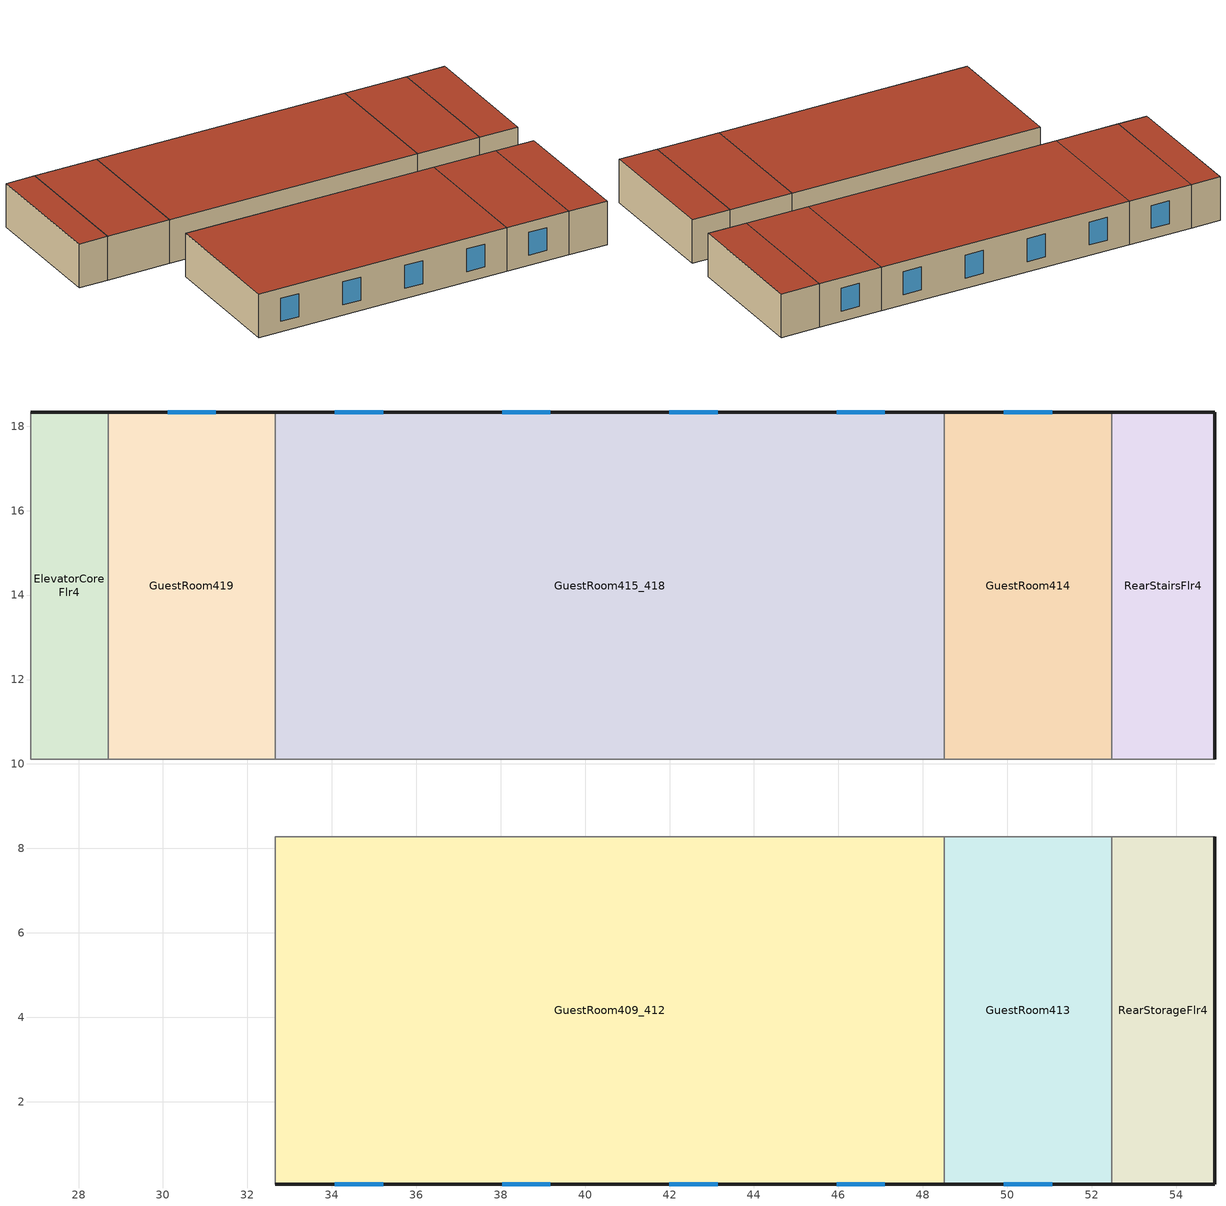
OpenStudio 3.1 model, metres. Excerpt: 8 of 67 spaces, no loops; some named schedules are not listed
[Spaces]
RearStairsFlr4
 floor to RearStairsFlr3 (TypicalFloorInterior): 54.91,18.34 54.91,10.11 52.47,10.11 52.47,18.34 z8.84
 wall outside (MetalFrameWallU055): 54.91,10.11 54.91,18.34 52.47,18.34 z8.84:11.58
 wall to CorridorFlr4: 52.47,10.11 54.91,10.11 z8.84:11.58
 wall to GuestRoom414: 52.47,18.34 52.47,10.11 z8.84:11.58
 roof outside (FlatNonresWoodFramingAndOtherRoofU034): 54.91,10.11 54.91,18.34 52.47,18.34 52.47,10.11 z11.58
GuestRoom409_412
 floor to GuestRoom309_312 (TypicalFloorInterior): 48.51,8.28 48.51,0.05 32.66,0.05 32.66,8.28 z8.84
 wall outside (MetalFrameWallU069): 32.66,0.05 48.51,0.05 z8.84:11.58
 wall to CorridorFlr4: 48.51,8.28 32.66,8.28 z8.84:11.58
 wall to GuestRoom406_408: 32.66,8.28 32.66,0.05 z8.84:11.58
 wall to GuestRoom413 (MetalFrameWallInterior): 48.51,0.05 48.51,8.28 z8.84:11.58
 window (Base_AllCZ_FixedWinU36_Res): 34.07,0.05 35.21,0.05 / 38.04,0.05 39.18,0.05 / 42,0.05 43.14,0.05 / 45.96,0.05 47.1,0.05 z9.49:10.93
 roof outside (FlatResWoodFramingAndOtherRoofU028Refl08): 48.51,0.05 48.51,8.28 32.66,8.28 32.66,0.05 z11.58
GuestRoom413
 floor to GuestRoom313 (TypicalFloorInterior): 52.47,8.28 52.47,0.05 48.51,0.05 48.51,8.28 z8.84
 wall outside (MetalFrameWallU069): 48.51,0.05 52.47,0.05 z8.84:11.58
 wall to CorridorFlr4: 52.47,8.28 48.51,8.28 z8.84:11.58
 wall to RearStorageFlr4 (MetalFrameWallInterior): 52.47,0.05 52.47,8.28 z8.84:11.58
 window (Base_AllCZ_FixedWinU36_Res): 49.92,0.05 51.06,0.05 z9.49:10.93
 roof outside (FlatResWoodFramingAndOtherRoofU028Refl08): 52.47,0.05 52.47,8.28 48.51,8.28 48.51,0.05 z11.58
RearStorageFlr4
 floor to RearStorageFlr3 (TypicalFloorInterior): 54.91,8.28 54.91,0.05 52.47,0.05 52.47,8.28 z8.84
 wall outside (MetalFrameWallU055): 52.47,0.05 54.91,0.05 54.91,8.28 z8.84:11.58
 wall to CorridorFlr4: 54.91,8.28 52.47,8.28 z8.84:11.58
 roof outside (FlatNonresWoodFramingAndOtherRoofU034): 54.91,0.05 54.91,8.28 52.47,8.28 52.47,0.05 z11.58
GuestRoom414
 floor to GuestRoom314 (TypicalFloorInterior): 52.47,18.34 52.47,10.11 48.51,10.11 48.51,18.34 z8.84
 wall outside (MetalFrameWallU069): 52.47,18.34 48.51,18.34 z8.84:11.58
 wall to CorridorFlr4: 48.51,10.11 52.47,10.11 z8.84:11.58
 wall to GuestRoom415_418 (MetalFrameWallInterior): 48.51,18.34 48.51,10.11 z8.84:11.58
 window (Base_AllCZ_FixedWinU36_Res): 51.06,18.34 49.92,18.34 z9.49:10.93
 roof outside (FlatResWoodFramingAndOtherRoofU028Refl08): 52.47,10.11 52.47,18.34 48.51,18.34 48.51,10.11 z11.58
GuestRoom415_418
 floor to GuestRoom315_318 (TypicalFloorInterior): 48.51,18.34 48.51,10.11 32.66,10.11 32.66,18.34 z8.84
 wall outside (MetalFrameWallU069): 48.51,18.34 32.66,18.34 z8.84:11.58
 wall to CorridorFlr4: 32.66,10.11 48.51,10.11 z8.84:11.58
 wall to GuestRoom419 (MetalFrameWallInterior): 32.66,18.34 32.66,10.11 z8.84:11.58
 window (Base_AllCZ_FixedWinU36_Res): 47.1,18.34 45.96,18.34 / 43.14,18.34 42,18.34 / 39.18,18.34 38.04,18.34 / 35.21,18.34 34.07,18.34 z9.49:10.93
 roof outside (FlatResWoodFramingAndOtherRoofU028Refl08): 48.51,10.11 48.51,18.34 32.66,18.34 32.66,10.11 z11.58
GuestRoom419
 floor to GuestRoom319 (TypicalFloorInterior): 32.66,18.34 32.66,10.11 28.7,10.11 28.7,18.34 z8.84
 wall outside (MetalFrameWallU069): 32.66,18.34 28.7,18.34 z8.84:11.58
 wall to CorridorFlr4: 28.7,10.11 32.66,10.11 z8.84:11.58
 wall to ElevatorCoreFlr4: 28.7,18.34 28.7,10.11 z8.84:11.58
 window (Base_AllCZ_FixedWinU36_Res): 31.25,18.34 30.11,18.34 z9.49:10.93
 roof outside (FlatResWoodFramingAndOtherRoofU028Refl08): 32.66,10.11 32.66,18.34 28.7,18.34 28.7,10.11 z11.58
ElevatorCoreFlr4
 floor to ElevatorCoreFlr3 (TypicalPlenumFloorInterior): 28.7,18.34 28.7,10.11 26.87,10.11 26.87,18.34 z8.84
 wall outside (MetalFrameWallU055): 28.7,18.34 26.87,18.34 z8.84:11.58
 wall to CorridorFlr4: 26.87,18.34 26.87,10.11 28.7,10.11 z8.84:11.58
 roof outside (FlatNonresWoodFramingAndOtherRoofU034): 28.7,10.11 28.7,18.34 26.87,18.34 26.87,10.11 z11.58
[Site]
SACRAMENTO EXECUTIVE: Latitude {deg}=38.58; Longitude {deg}=-121.49; Time Zone {hr}=-8; Elevation {m}=4.572
[SizingPeriod:DesignDay] Barometric Pressure {Pa}=101284; Wind Speed {m/s}=2.3; Sky Clearness=0; Rain Indicator=0; Snow Indicator=0; Day of Month=21; Daylight Saving Time Indicator=0; Humidity Indicating Type=Wetbulb; Dry-Bulb Temperature Range Modifier Type=DefaultMultipliers
Name | Maximum Dry-Bulb Temperature {C} | Daily Dry-Bulb Temperature Range {deltaC} | Humidity Indicating Conditions at Maximum Dry-Bulb | Wind Direction {deg} | Month | Day Type | Solar Model Indicator | ASHRAE Taub | ASHRAE Taud
SACRAMENTO EXECUTIVE Ann Htg 99.6% Condns DB | -0.3 | 0 | -0.3 | 330 | 12 | WinterDesignDay | ASHRAEClearSky
SACRAMENTO EXECUTIVE  June .4% Condns DB=>MCWB | 39.4 | 16.5 | 21.6 | 220 | 6 | SummerDesignDay | ASHRAETau | 0.362 | 2.413
SACRAMENTO EXECUTIVE  July .4% Condns DB=>MCWB | 40.1 | 17.7 | 22 | 220 | 7 | SummerDesignDay | ASHRAETau | 0.363 | 2.407
SACRAMENTO EXECUTIVE  August .4% Condns DB=>MCWB | 40.1 | 17.5 | 21.2 | 220 | 8 | SummerDesignDay | ASHRAETau | 0.347 | 2.442
[Site:WaterMainsTemperature]
Calculation Method=Schedule; Temperature Schedule=WaterMainCZ12
[Building]
Hotel Small: North Axis {deg}=0
[Material]
Name | Roughness | Thickness {m} | Conductivity {W/m-K} | Density {kg/m3} | Specific Heat {J/kg-K} | Thermal Absorptance | Solar Absorptance | Visible Absorptance
Stucco - 7/8 in.; Stucco - 7/8 in. 1 | MediumRough | 0.022352 | 0.700948 | 1855.1 | 837.36 | 0.9 | 0.7 | 0.8
Air - Metal Wall Framing - 16 or 24 in. OC; Air - Metal Wall Framing - 16 or 24 in. OC 1; Air - Metal Wall Framing - 16 or 24 in. OC 2 | Smooth | 0.1397 | 1.22017 | 1.28148 | 1004.832
Gypsum Board - 1/2 in.; Gypsum Board - 1/2 in. 1 | Smooth | 0.0127 | 0.158656 | 640.739 | 1130.436 | 0.9 | 0.7 | 0.8
Compliance Insulation R10.06 | Smooth | 0.0407817 | 0.0230188 | 16.0185 | 1130.436
Gypsum Board - 5/8 in. | MediumRough | 0.016002 | 0.158656 | 640.739 | 1130.436 | 0.9 | 0.7 | 0.8
Compliance Insulation R28.63 | Smooth | 0.116061 | 0.0230188 | 16.0185 | 1130.436 | 0.9 | 0.7 | 0.8
Metal Standing Seam - 1/16 in. | MediumRough | 0.0015875 | 2.21534 | 7820.53 | 502.416 | 0.75 | 0.37 | 0.75
Compliance Insulation R34.93 | Smooth | 0.141601 | 0.0230188 | 16.0185 | 1130.436 | 0.9 | 0.7 | 0.8
Concrete - 140 lb/ft3 - 4 in. | Smooth | 0.1016 | 1.9514 | 2239.06 | 921.096
Metal Deck - 1/16 in. | MediumRough | 0.0015875 | 45.3452 | 7820.53 | 502.416 | 0.9 | 0.7 | 0.8
Acoustic Tile - 3/4 in. | MediumRough | 0.01905 | 0.0576335 | 288.332 | 795.492 | 0.9 | 0.7 | 0.8
Compliance Insulation R2.00 | Smooth | 0.00810768 | 0.0230188 | 16.0185 | 1130.436
Compliance Insulation R0.20 | Smooth | 0.000810768 | 0.0230188 | 16.0185 | 1130.436
Compliance Insulation R0.10 | Smooth | 0.000405384 | 0.0230188 | 16.0185 | 1130.436
Compliance Insulation R14.60 | Smooth | 0.0591861 | 0.0230188 | 16.0185 | 1130.436
Compliance Insulation R1.41 | Smooth | 0.00571591 | 0.0230188 | 16.0185 | 1130.436
Compliance Insulation R0.02 | Smooth | 8.10768e-05 | 0.0230188 | 16.0185 | 1130.436
Metal Standing Seam - 1/16 in. 1 | MediumRough | 0.0015875 | 2.21534 | 7820.53 | 502.416 | 0.85 | 0.92 | 0.85
Carpet - 3/4 in. 2 | Smooth | 0.01905 | 0.0455183 | 288.332 | 1381.644 | 0.9 | 0.7 | 0.8
[Construction]
MetalFrameWallU055: Stucco - 7/8 in., Compliance Insulation R14.60, Compliance Insulation R1.41, Compliance Insulation R0.02, Compliance Insulation R0.02, Air - Metal Wall Framing - 16 or 24 in. OC, Gypsum Board - 1/2 in.
MetalFrameWallU069: Stucco - 7/8 in. 1, Compliance Insulation R10.06, Compliance Insulation R2.00, Compliance Insulation R0.20, Compliance Insulation R0.10, Air - Metal Wall Framing - 16 or 24 in. OC 1, Gypsum Board - 1/2 in. 1
MetalFrameWallInterior: Gypsum Board - 5/8 in., Air - Metal Wall Framing - 16 or 24 in. OC 2, Gypsum Board - 5/8 in.
FlatNonresWoodFramingAndOtherRoofU034: Metal Standing Seam - 1/16 in., Compliance Insulation R28.63
FlatResWoodFramingAndOtherRoofU028Refl08: Metal Standing Seam - 1/16 in. 1, Compliance Insulation R34.93
TypicalFloorInterior: Metal Deck - 1/16 in., Concrete - 140 lb/ft3 - 4 in., Carpet - 3/4 in. 2
TypicalPlenumFloorInterior: Acoustic Tile - 3/4 in.
Base_AllCZ_FixedWinU36_Res: Base_AllCZ_FixedWinU36_Res Material
[WindowMaterial:SimpleGlazingSystem]
Base_AllCZ_FixedWinU36_Res Material: U-Factor {W/m2-K}=2.04417; Solar Heat Gain Coefficient=0.25; Visible Transmittance=0.42
[Space] Building Story=Building Story 4
Name | Thermal Zone | Design Specification Outdoor Air Object
ElevatorCoreFlr4 | CorridorFlr4 Thermal Zone | CorridorFlr4 Thermal Zone Design Specification Outdoor Air
GuestRoom409_412 | GuestRoom409_412 Thermal Zone | GuestRoom409_412 Thermal Zone Design Specification Outdoor Air
GuestRoom413 | GuestRoom413 Thermal Zone | GuestRoom413 Thermal Zone Design Specification Outdoor Air
GuestRoom414 | GuestRoom414 Thermal Zone | GuestRoom414 Thermal Zone Design Specification Outdoor Air
GuestRoom415_418 | GuestRoom415_418 Thermal Zone | GuestRoom415_418 Thermal Zone Design Specification Outdoor Air
GuestRoom419 | GuestRoom419 Thermal Zone | GuestRoom419 Thermal Zone Design Specification Outdoor Air
RearStairsFlr4 | RearStairsFlr4 Thermal Zone | RearStairsFlr4 Thermal Zone Design Specification Outdoor Air
RearStorageFlr4 | RearStorageFlr4 Thermal Zone | RearStorageFlr4 Thermal Zone Design Specification Outdoor Air
[ThermalZone] Multiplier=1; Use Ideal Air Loads=No
Name | Thermostat
CorridorFlr4 Thermal Zone | CorridorFlr4 Thermal Zone Thermostat
RearStairsFlr4 Thermal Zone | RearStairsFlr4 Thermal Zone Thermostat
RearStorageFlr4 Thermal Zone | RearStorageFlr4 Thermal Zone Thermostat
GuestRoom409_412 Thermal Zone | GuestRoom409_412 Thermal Zone Thermostat
GuestRoom413 Thermal Zone | GuestRoom413 Thermal Zone Thermostat
GuestRoom414 Thermal Zone | GuestRoom414 Thermal Zone Thermostat
GuestRoom415_418 Thermal Zone | GuestRoom415_418 Thermal Zone Thermostat
GuestRoom419 Thermal Zone | GuestRoom419 Thermal Zone Thermostat
[BuildingStory]
Building Story 4
[People:Definition] Number of People Calculation Method=People/Area; Fraction Radiant=0.3
Name | People per Space Floor Area {person/m2} | Sensible Heat Fraction
GuestRoom409_412 People Definition; GuestRoom413 People Definition; GuestRoom414 People Definition; GuestRoom415_418 People Definition; GuestRoom419 People Definition | 0.0269098 | 0.6125
RearStairsFlr4 People Definition; RearStorageFlr4 People Definition | 0.0538196 | 0.5
[People] Multiplier=1
Name | People Definition | Space or SpaceType | Number of People Schedule | Activity Level Schedule
GuestRoom409_412 People | GuestRoom409_412 People Definition | GuestRoom409_412 | ResidentialLivingOccupancy | GuestRoom409_412 People Activity Level
GuestRoom413 People | GuestRoom413 People Definition | GuestRoom413 | ResidentialLivingOccupancy | GuestRoom413 People Activity Level
GuestRoom414 People | GuestRoom414 People Definition | GuestRoom414 | ResidentialLivingOccupancy | GuestRoom414 People Activity Level
GuestRoom415_418 People | GuestRoom415_418 People Definition | GuestRoom415_418 | ResidentialLivingOccupancy | GuestRoom415_418 People Activity Level
GuestRoom419 People | GuestRoom419 People Definition | GuestRoom419 | ResidentialLivingOccupancy | GuestRoom419 People Activity Level
RearStairsFlr4 People | RearStairsFlr4 People Definition | RearStairsFlr4 | ResidentialCommonOccupancy | RearStairsFlr4 People Activity Level
RearStorageFlr4 People | RearStorageFlr4 People Definition | RearStorageFlr4 | ResidentialCommonOccupancy | RearStorageFlr4 People Activity Level
[SpaceInfiltration:DesignFlowRate] Temperature Term Coefficient=0; Velocity Squared Term Coefficient=0
Name | Space or SpaceType | Schedule | Design Flow Rate Calculation Method | Flow per Exterior Surface Area {m3/s-m2} | Constant Term Coefficient | Velocity Term Coefficient | Design Flow Rate {m3/s}
ElevatorCoreFlr4 Space Infiltration Design Flow Rate 1 | ElevatorCoreFlr4 | On | Flow/ExteriorWallArea | 0.00119482 | 0 | 0.224052
GuestRoom409_412 Space Infiltration Design Flow Rate 1 | GuestRoom409_412 | ResidentialLivingInfiltration | Flow/ExteriorWallArea | 0.00119482 | 0 | 0.224052
GuestRoom409_412 Space Infiltration Design Flow Rate 2 | GuestRoom409_412 | ResidentialLivingHVACAvail | Flow/Space |  | 1 | 0 | 0.0993997
GuestRoom413 Space Infiltration Design Flow Rate 1 | GuestRoom413 | ResidentialLivingInfiltration | Flow/ExteriorWallArea | 0.00119482 | 0 | 0.224052
GuestRoom413 Space Infiltration Design Flow Rate 2 | GuestRoom413 | ResidentialLivingHVACAvail | Flow/Space |  | 1 | 0 | 0.0248499
GuestRoom414 Space Infiltration Design Flow Rate 1 | GuestRoom414 | ResidentialLivingInfiltration | Flow/ExteriorWallArea | 0.00119482 | 0 | 0.224052
GuestRoom414 Space Infiltration Design Flow Rate 2 | GuestRoom414 | ResidentialLivingHVACAvail | Flow/Space |  | 1 | 0 | 0.024848
GuestRoom415_418 Space Infiltration Design Flow Rate 1 | GuestRoom415_418 | ResidentialLivingInfiltration | Flow/ExteriorWallArea | 0.00119482 | 0 | 0.224052
GuestRoom415_418 Space Infiltration Design Flow Rate 2 | GuestRoom415_418 | ResidentialLivingHVACAvail | Flow/Space |  | 1 | 0 | 0.0993921
GuestRoom419 Space Infiltration Design Flow Rate 1 | GuestRoom419 | ResidentialLivingInfiltration | Flow/ExteriorWallArea | 0.00119482 | 0 | 0.224052
GuestRoom419 Space Infiltration Design Flow Rate 2 | GuestRoom419 | ResidentialLivingHVACAvail | Flow/Space |  | 1 | 0 | 0.0248484
RearStairsFlr4 Space Infiltration Design Flow Rate 1 | RearStairsFlr4 | ResidentialCommonInfiltration | Flow/ExteriorWallArea | 0.00119482 | 0 | 0.224052
RearStorageFlr4 Space Infiltration Design Flow Rate 1 | RearStorageFlr4 | ResidentialCommonInfiltration | Flow/ExteriorWallArea | 0.00119482 | 0 | 0.224052
[Lights:Definition] Design Level Calculation Method=Watts/Area; Return Air Fraction=0
Name | Watts per Space Floor Area {W/m2} | Fraction Radiant
GuestRoom409_412 Non-Regulated Lights Definition; GuestRoom413 Non-Regulated Lights Definition | 13.6356 | 0.2
GuestRoom414 Non-Regulated Lights Definition; GuestRoom415_418 Non-Regulated Lights Definition | 13.6363 | 0.2
GuestRoom419 Non-Regulated Lights Definition | 13.6362 | 0.2
RearStairsFlr4 Regulated Lights Definition; RearStorageFlr4 Regulated Lights Definition | 4.30556 | 0.97
[Lights] Fraction Replaceable=1
Name | Lights Definition | Space or SpaceType | Schedule
GuestRoom409_412 Non-Regulated Lights | GuestRoom409_412 Non-Regulated Lights Definition | GuestRoom409_412 | T24R_ILtg
GuestRoom413 Non-Regulated Lights | GuestRoom413 Non-Regulated Lights Definition | GuestRoom413 | T24R_ILtg
GuestRoom414 Non-Regulated Lights | GuestRoom414 Non-Regulated Lights Definition | GuestRoom414 | T24R_ILtg
GuestRoom415_418 Non-Regulated Lights | GuestRoom415_418 Non-Regulated Lights Definition | GuestRoom415_418 | T24R_ILtg
GuestRoom419 Non-Regulated Lights | GuestRoom419 Non-Regulated Lights Definition | GuestRoom419 | T24R_ILtg
RearStairsFlr4 Regulated Lights | RearStairsFlr4 Regulated Lights Definition | RearStairsFlr4 | ResidentialCommonLights
RearStorageFlr4 Regulated Lights | RearStorageFlr4 Regulated Lights Definition | RearStorageFlr4 | ResidentialCommonLights
[ElectricEquipment:Definition] Design Level Calculation Method=Watts/Area; Fraction Lost=0
Name | Watts per Space Floor Area {W/m2} | Fraction Latent | Fraction Radiant
GuestRoom409_412 Recepticle Loads Definition; GuestRoom413 Recepticle Loads Definition | 112.198 | 0.0172722 | 0.302022
GuestRoom409_412 Process Electric Loads Definition; GuestRoom413 Process Electric Loads Definition | 41.2496 | 0 | 0
GuestRoom414 Recepticle Loads Definition; GuestRoom415_418 Recepticle Loads Definition | 112.205 | 0.0172722 | 0.302022
GuestRoom414 Process Electric Loads Definition; GuestRoom415_418 Process Electric Loads Definition | 41.2526 | 0 | 0
GuestRoom419 Recepticle Loads Definition | 112.204 | 0.0172722 | 0.302022
GuestRoom419 Process Electric Loads Definition | 41.252 | 0 | 0
[ElectricEquipment]
Name | Electric Equipment Definition | Space or SpaceType | Schedule
GuestRoom409_412 Recepticle Loads | GuestRoom409_412 Recepticle Loads Definition | GuestRoom409_412 | GuestRoom409_412-RecptSch
GuestRoom409_412 Process Electric Loads | GuestRoom409_412 Process Electric Loads Definition | GuestRoom409_412 | GuestRoom409_412-ProcESch
GuestRoom413 Recepticle Loads | GuestRoom413 Recepticle Loads Definition | GuestRoom413 | GuestRoom413-RecptSch
GuestRoom413 Process Electric Loads | GuestRoom413 Process Electric Loads Definition | GuestRoom413 | GuestRoom413-ProcESch
GuestRoom414 Recepticle Loads | GuestRoom414 Recepticle Loads Definition | GuestRoom414 | GuestRoom414-RecptSch
GuestRoom414 Process Electric Loads | GuestRoom414 Process Electric Loads Definition | GuestRoom414 | GuestRoom414-ProcESch
GuestRoom415_418 Recepticle Loads | GuestRoom415_418 Recepticle Loads Definition | GuestRoom415_418 | GuestRoom415_418-RecptSch
GuestRoom415_418 Process Electric Loads | GuestRoom415_418 Process Electric Loads Definition | GuestRoom415_418 | GuestRoom415_418-ProcESch
GuestRoom419 Recepticle Loads | GuestRoom419 Recepticle Loads Definition | GuestRoom419 | GuestRoom419-RecptSch
GuestRoom419 Process Electric Loads | GuestRoom419 Process Electric Loads Definition | GuestRoom419 | GuestRoom419-ProcESch
[ThermostatSetpoint:DualSetpoint]
Name | Heating Setpoint Temperature Schedule | Cooling Setpoint Temperature Schedule
CorridorFlr4 Thermal Zone Thermostat; RearStairsFlr4 Thermal Zone Thermostat; RearStorageFlr4 Thermal Zone Thermostat | ResidentialCommonHtgSetpt | ResidentialCommonClgSetpt
GuestRoom409_412 Thermal Zone Thermostat; GuestRoom413 Thermal Zone Thermostat; GuestRoom414 Thermal Zone Thermostat; GuestRoom415_418 Thermal Zone Thermostat; GuestRoom419 Thermal Zone Thermostat | ResidentialLivingHtgSetpt | ResidentialLivingClgSetpt
[DesignSpecification:OutdoorAir] Outdoor Air Method=Maximum; Outdoor Air Flow per Person {m3/s-person}=0
Name | Outdoor Air Flow per Floor Area {m3/s-m2}
CorridorFlr4 Thermal Zone Design Specification Outdoor Air; RearStairsFlr4 Thermal Zone Design Specification Outdoor Air; RearStorageFlr4 Thermal Zone Design Specification Outdoor Air | 0.000762
GuestRoom409_412 Thermal Zone Design Specification Outdoor Air; GuestRoom413 Thermal Zone Design Specification Outdoor Air; GuestRoom414 Thermal Zone Design Specification Outdoor Air; GuestRoom415_418 Thermal Zone Design Specification Outdoor Air; GuestRoom419 Thermal Zone Design Specification Outdoor Air | 0
[Schedule:Year]
ResidentialLivingOccupancy: 12, 31, ResidentialLivingOccupancyWk
ResidentialCommonOccupancy: 12, 31, ResidentialCommonOccupancyWk
ResidentialLivingHVACAvail: 12, 31, ResidentialLivingHVACAvailWk
GuestRoom409_412-RecptSch: 1, 31, GuestRoom409_412-RecptSch-wk1, 2, 28, GuestRoom409_412-RecptSch-wk2, 3, 31, GuestRoom409_412-RecptSch-wk3, 4, 30, GuestRoom409_412-RecptSch-wk4, 5, 31, GuestRoom409_412-RecptSch-wk5, 6, 30, GuestRoom409_412-RecptSch-wk6, 7, 31, GuestRoom409_412-RecptSch-wk7, 8, 31, GuestRoom409_412-RecptSch-wk8, 9, 30, GuestRoom409_412-RecptSch-wk9, 10, 31, GuestRoom409_412-RecptSch-wk10, 11, 30, GuestRoom409_412-RecptSch-wk11, 12, 31, GuestRoom409_412-RecptSch-wk12
GuestRoom413-RecptSch: 1, 31, GuestRoom413-RecptSch-wk1, 2, 28, GuestRoom413-RecptSch-wk2, 3, 31, GuestRoom413-RecptSch-wk3, 4, 30, GuestRoom413-RecptSch-wk4, 5, 31, GuestRoom413-RecptSch-wk5, 6, 30, GuestRoom413-RecptSch-wk6, 7, 31, GuestRoom413-RecptSch-wk7, 8, 31, GuestRoom413-RecptSch-wk8, 9, 30, GuestRoom413-RecptSch-wk9, 10, 31, GuestRoom413-RecptSch-wk10, 11, 30, GuestRoom413-RecptSch-wk11, 12, 31, GuestRoom413-RecptSch-wk12
GuestRoom409_412-ProcESch: 1, 31, GuestRoom409_412-ProcESch-wk1, 2, 28, GuestRoom409_412-ProcESch-wk2, 3, 31, GuestRoom409_412-ProcESch-wk3, 4, 30, GuestRoom409_412-ProcESch-wk4, 5, 31, GuestRoom409_412-ProcESch-wk5, 6, 30, GuestRoom409_412-ProcESch-wk6, 7, 31, GuestRoom409_412-ProcESch-wk7, 8, 31, GuestRoom409_412-ProcESch-wk8, 9, 30, GuestRoom409_412-ProcESch-wk9, 10, 31, GuestRoom409_412-ProcESch-wk10, 11, 30, GuestRoom409_412-ProcESch-wk11, 12, 31, GuestRoom409_412-ProcESch-wk12
On: 12, 31, OnWk
ResidentialLivingInfiltration: 12, 31, ResidentialLivingInfiltrationWk
ResidentialCommonInfiltration: 12, 31, ResidentialCommonInfiltrationWk
T24R_ILtg: 1, 31, T24R_ILtg_Jan, 2, 28, T24R_ILtg_Feb, 3, 31, T24R_ILtg_Mar, 4, 30, T24R_ILtg_Apr, 5, 31, T24R_ILtg_May, 6, 30, T24R_ILtg_Jun, 7, 31, T24R_ILtg_Jul, 8, 31, T24R_ILtg_Aug, 9, 30, T24R_ILtg_Sep, 10, 31, T24R_ILtg_Oct, 11, 30, T24R_ILtg_Nov, 12, 31, T24R_ILtg_Dec
ResidentialCommonLights: 12, 31, ResidentialCommonLightsWk
[Schedule:Ruleset]
Name | Default Day Schedule
GuestRoom409_412 People Activity Level | Schedule:Day #70
GuestRoom413 People Activity Level | Schedule:Day #71
GuestRoom414 People Activity Level | Schedule:Day #72
GuestRoom415_418 People Activity Level | Schedule:Day #73
GuestRoom419 People Activity Level | Schedule:Day #74
RearStairsFlr4 People Activity Level | Schedule:Day #77
RearStorageFlr4 People Activity Level | Schedule:Day #78
